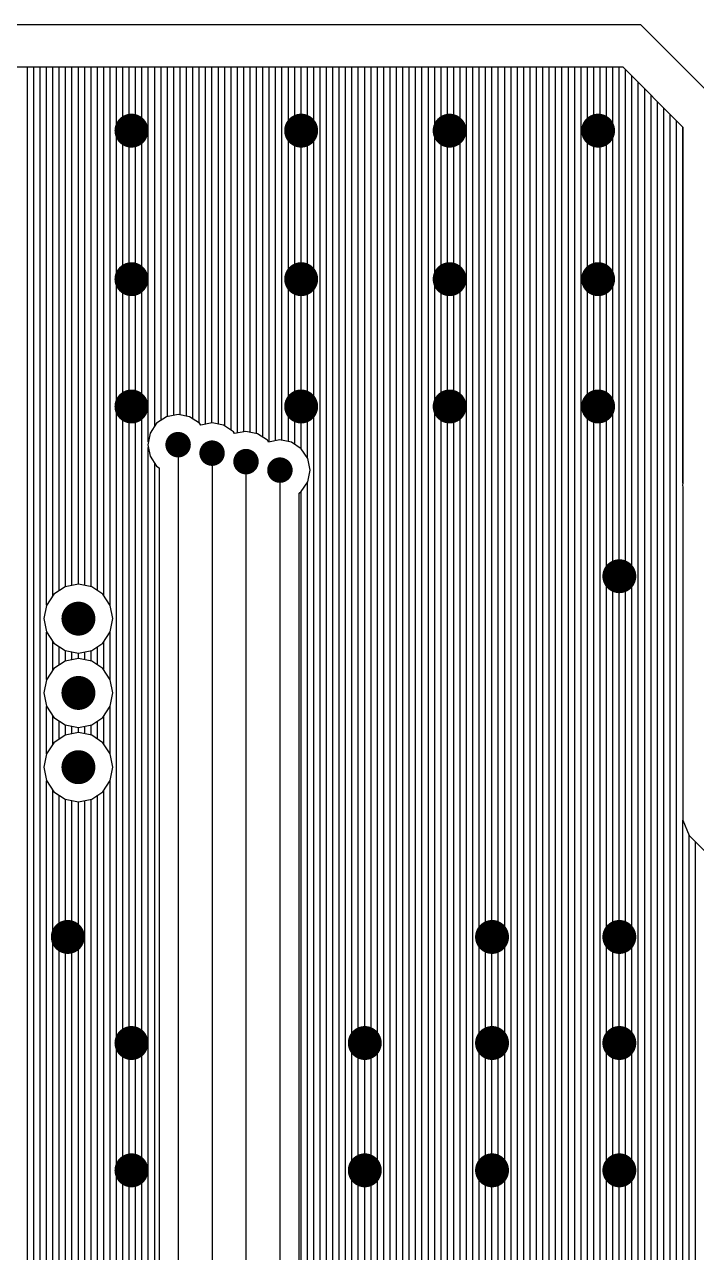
# Model space of a CAD drawing. Extents: x 295 to 953, y 10 to 290.
# Drawn here: x 771.9 to 805.1, y 162.4 to 223 of the extents above; entities that cross this region are included whole.
import ezdxf

# ---------------------------------------------------------------- set-up
doc = ezdxf.new("R2010")
doc.units = 0
doc.header["$LTSCALE"] = 5
doc.header["$MEASUREMENT"] = 0
doc.layers.get('0').update_dxf_attribs({"linetype": 'CONTINUOUS', "lineweight": 25})
doc.layers.add('DV-INT-A3_BOT', color=7, linetype='CONTINUOUS')

msp = doc.modelspace()

# ---------------------------------------------------------------- linework, layer by layer
for points, const_width in [([(777.629, 217.792, -1), (776.79, 217.792, -1)], 0.838), ([(786.011, 217.792, -1), (785.172, 217.792, -1)], 0.838), ([(793.345, 217.792, -1), (792.507, 217.792, -1)], 0.838), ([(800.679, 217.792, -1), (799.841, 217.792, -1)], 0.838), ([(777.629, 210.458, -1), (776.79, 210.458, -1)], 0.838), ([(786.011, 210.458, -1), (785.172, 210.458, -1)], 0.838), ([(793.345, 210.458, -1), (792.507, 210.458, -1)], 0.838), ([(800.679, 210.458, -1), (799.841, 210.458, -1)], 0.838), ([(777.629, 204.171, -1), (776.79, 204.171, -1)], 0.838), ([(786.011, 204.171, -1), (785.172, 204.171, -1)], 0.838), ([(793.345, 204.171, -1), (792.507, 204.171, -1)], 0.838), ([(800.679, 204.171, -1), (799.841, 204.171, -1)], 0.838), ([(779.829, 202.285, -1), (779.2, 202.285, -1)], 0.629), ([(781.505, 201.866, -1), (780.877, 201.866, -1)], 0.629), ([(783.182, 201.447, -1), (782.553, 201.447, -1)], 0.629), ([(784.858, 201.028, -1), (784.229, 201.028, -1)], 0.629), ([(801.727, 195.789, -1), (800.889, 195.789, -1)], 0.838), ([(775.009, 193.694, -1), (774.171, 193.694, -1)], 0.838), ([(775.009, 190.026, -1), (774.171, 190.026, -1)], 0.838), ([(775.009, 186.359, -1), (774.171, 186.359, -1)], 0.838), ([(774.485, 177.977, -1), (773.647, 177.977, -1)], 0.838), ([(795.44, 177.977, -1), (794.602, 177.977, -1)], 0.838), ([(801.727, 177.977, -1), (800.889, 177.977, -1)], 0.838), ([(777.629, 172.739, -1), (776.79, 172.739, -1)], 0.838), ([(789.154, 172.739, -1), (788.316, 172.739, -1)], 0.838), ([(795.44, 172.739, -1), (794.602, 172.739, -1)], 0.838), ([(801.727, 172.739, -1), (800.889, 172.739, -1)], 0.838), ([(777.629, 166.452, -1), (776.79, 166.452, -1)], 0.838), ([(789.154, 166.452, -1), (788.316, 166.452, -1)], 0.838), ([(795.44, 166.452, -1), (794.602, 166.452, -1)], 0.838), ([(801.727, 166.452, -1), (800.889, 166.452, -1)], 0.838)]:
    msp.add_lwpolyline(points, format="xyb", close=True, dxfattribs=dict(const_width=const_width))
at = {"layer": 'DV-INT-A3_BOT'}
for p, q in [((537.799, 223.031), (802.355, 223.031)), ((802.355, 223.031), (806.546, 218.84)), ((768.827, 220.935), (801.484, 220.935)), ((772.071, 136.382), (772.071, 220.935)), ((772.386, 136.382), (772.386, 220.935)), ((772.7, 136.382), (772.7, 220.935)), ((773.014, 194.356), (773.014, 220.935)), ((773.329, 194.825), (773.329, 220.935)), ((773.643, 195.077), (773.643, 220.935)), ((773.957, 195.274), (773.957, 220.935)), ((774.272, 195.336), (774.272, 220.935)), ((774.586, 195.399), (774.586, 220.935)), ((774.9, 195.336), (774.9, 220.935)), ((775.215, 195.274), (775.215, 220.935)), ((775.529, 195.077), (775.529, 220.935)), ((775.843, 194.829), (775.843, 220.935)), ((776.157, 194.356), (776.157, 220.935)), ((776.472, 149.353), (776.472, 220.935)), ((776.786, 149.562), (776.786, 220.935)), ((777.1, 149.65), (777.1, 220.935)), ((777.415, 149.713), (777.415, 220.935)), ((777.729, 149.65), (777.729, 220.935)), ((778.043, 202.428), (778.043, 220.935)), ((778.358, 203.199), (778.358, 220.935)), ((778.672, 203.488), (778.672, 220.935)), ((778.986, 203.672), (778.986, 220.935)), ((779.301, 203.735), (779.301, 220.935)), ((779.615, 203.756), (779.615, 220.935)), ((779.929, 203.693), (779.929, 220.935)), ((780.244, 203.559), (780.244, 220.935)), ((780.558, 203.345), (780.558, 220.935)), ((780.872, 203.295), (780.872, 220.935)), ((781.187, 203.358), (781.187, 220.935)), ((781.501, 203.295), (781.501, 220.935)), ((781.815, 203.207), (781.815, 220.935)), ((782.13, 202.998), (782.13, 220.935)), ((782.444, 202.855), (782.444, 220.935)), ((782.758, 202.918), (782.758, 220.935)), ((783.073, 202.897), (783.073, 220.935)), ((783.387, 202.834), (783.387, 220.935)), ((783.701, 202.65), (783.701, 220.935)), ((784.016, 202.415), (784.016, 220.935)), ((784.33, 202.478), (784.33, 220.935)), ((784.644, 202.499), (784.644, 220.935)), ((784.959, 202.436), (784.959, 220.935)), ((785.273, 202.302), (785.273, 220.935)), ((785.587, 202.088), (785.587, 220.935)), ((785.902, 201.627), (785.902, 220.935)), ((786.216, 133.658), (786.216, 220.935)), ((786.53, 133.658), (786.53, 220.935)), ((786.845, 133.775), (786.845, 220.935)), ((787.159, 133.989), (787.159, 220.935)), ((787.473, 134.123), (787.473, 220.935)), ((787.788, 134.186), (787.788, 220.935)), ((788.102, 134.165), (788.102, 220.935)), ((788.416, 134.102), (788.416, 220.935)), ((788.73, 133.917), (788.73, 220.935)), ((789.045, 133.628), (789.045, 220.935)), ((789.359, 132.857), (789.359, 220.935)), ((789.673, 126.721), (789.673, 220.935)), ((789.988, 126.348), (789.988, 220.935)), ((790.302, 111.94), (790.302, 220.935)), ((790.616, 111.625), (790.616, 220.935)), ((790.931, 111.445), (790.931, 220.935)), ((791.245, 111.445), (791.245, 220.935)), ((791.559, 111.445), (791.559, 220.935)), ((791.874, 111.445), (791.874, 220.935)), ((792.188, 111.445), (792.188, 220.935)), ((792.502, 111.445), (792.502, 220.935)), ((792.817, 111.445), (792.817, 220.935)), ((793.131, 111.445), (793.131, 220.935)), ((793.445, 111.445), (793.445, 220.935)), ((793.76, 130.954), (793.76, 220.935)), ((794.074, 140.858), (794.074, 220.935)), ((794.388, 144.592), (794.388, 220.935)), ((794.703, 145.363), (794.703, 220.935)), ((795.017, 145.652), (795.017, 220.935)), ((795.331, 145.837), (795.331, 220.935)), ((795.646, 145.899), (795.646, 220.935)), ((795.96, 145.92), (795.96, 220.935)), ((796.274, 145.858), (796.274, 220.935)), ((796.589, 145.723), (796.589, 220.935)), ((796.903, 145.82), (796.903, 220.935)), ((797.217, 145.966), (797.217, 220.935)), ((797.532, 146.008), (797.532, 220.935)), ((797.846, 146.008), (797.846, 220.935)), ((798.16, 146.008), (798.16, 220.935)), ((798.475, 146.008), (798.475, 220.935)), ((798.789, 145.946), (798.789, 220.935)), ((799.103, 145.749), (799.103, 220.935)), ((799.418, 145.363), (799.418, 220.935)), ((799.732, 145.363), (799.732, 220.935)), ((800.046, 145.652), (800.046, 220.935)), ((800.361, 145.837), (800.361, 220.935)), ((800.675, 145.899), (800.675, 220.935)), ((800.989, 145.92), (800.989, 220.935)), ((801.303, 145.858), (801.303, 220.935)), ((801.484, 220.935), (804.451, 217.968)), ((801.618, 145.723), (801.618, 220.797)), ((801.932, 145.51), (801.932, 220.482)), ((802.246, 145.049), (802.246, 220.168)), ((802.561, 111.445), (802.561, 219.854)), ((802.875, 111.445), (802.875, 219.539)), ((803.189, 111.445), (803.189, 219.225)), ((803.504, 111.445), (803.504, 218.911)), ((803.818, 111.445), (803.818, 218.597)), ((804.132, 111.445), (804.132, 218.282)), ((804.447, 200.387), (804.447, 217.968)), ((804.451, 217.968), (804.451, 200.491)), ((779.514, 203.777), (778.94, 203.664)), ((780.084, 203.664), (779.514, 203.777)), ((778.454, 203.341), (778.131, 202.855)), ((778.94, 203.664), (778.454, 203.341)), ((780.571, 203.341), (780.084, 203.664)), ((780.629, 203.249), (780.571, 203.341)), ((781.191, 203.358), (780.629, 203.249)), ((781.761, 203.245), (781.191, 203.358)), ((782.247, 202.922), (781.761, 203.245)), ((778.131, 202.855), (778.018, 202.285)), ((782.306, 202.83), (782.247, 202.922)), ((782.867, 202.939), (782.306, 202.83)), ((783.437, 202.826), (782.867, 202.939)), ((783.923, 202.503), (783.437, 202.826)), ((784.544, 202.52), (783.982, 202.411)), ((785.114, 202.407), (784.544, 202.52)), ((778.018, 202.285), (778.131, 201.711)), ((778.043, 149.562), (778.043, 202.138)), ((779.514, 202.285), (779.514, 135.648)), ((783.982, 202.411), (783.923, 202.503)), ((785.6, 202.084), (785.114, 202.407)), ((785.923, 201.598), (785.6, 202.084)), ((778.131, 201.711), (778.454, 201.225)), ((778.358, 149.353), (778.358, 201.367)), ((781.191, 201.866), (781.191, 136.486)), ((782.867, 201.447), (782.867, 137.325)), ((786.036, 201.028), (785.923, 201.598)), ((778.454, 201.225), (778.571, 201.149)), ((778.571, 201.149), (778.571, 149.135)), ((784.544, 201.028), (784.544, 138.582)), ((785.923, 200.454), (786.036, 201.028)), ((785.6, 199.968), (785.923, 200.454)), ((785.902, 139.181), (785.902, 200.424)), ((804.447, 200.387), (804.43, 200.286)), ((804.43, 200.286), (804.447, 200.181)), ((804.451, 200.491), (804.447, 200.387)), ((804.447, 200.181), (804.447, 183.748)), ((785.487, 199.892), (785.6, 199.968)), ((785.487, 139.714), (785.487, 199.892)), ((785.587, 139.642), (785.587, 199.963)), ((773.932, 195.269), (773.379, 194.901)), ((774.59, 195.399), (773.932, 195.269)), ((775.244, 195.269), (774.59, 195.399)), ((775.797, 194.901), (775.244, 195.269)), ((773.379, 194.901), (773.01, 194.347)), ((776.166, 194.347), (775.797, 194.901)), ((773.01, 194.347), (772.88, 193.694)), ((776.296, 193.694), (776.166, 194.347)), ((772.88, 193.694), (773.01, 193.036)), ((776.166, 193.036), (776.296, 193.694)), ((773.01, 193.036), (773.379, 192.482)), ((773.014, 190.689), (773.014, 193.027)), ((775.797, 192.482), (776.166, 193.036)), ((776.157, 190.689), (776.157, 193.027)), ((773.329, 191.158), (773.329, 192.558)), ((773.379, 192.482), (773.932, 192.114)), ((773.643, 191.409), (773.643, 192.306)), ((775.244, 192.114), (775.797, 192.482)), ((775.529, 191.409), (775.529, 192.306)), ((775.843, 191.162), (775.843, 192.554)), ((773.932, 191.602), (773.379, 191.233)), ((773.932, 192.114), (774.59, 191.984)), ((774.59, 191.732), (773.932, 191.602)), ((773.957, 191.606), (773.957, 192.109)), ((774.272, 191.669), (774.272, 192.047)), ((774.586, 191.732), (774.586, 191.984)), ((774.59, 191.984), (775.244, 192.114)), ((775.244, 191.602), (774.59, 191.732)), ((774.9, 191.669), (774.9, 192.047)), ((775.215, 191.606), (775.215, 192.109)), ((775.797, 191.233), (775.244, 191.602)), ((773.379, 191.233), (773.01, 190.68)), ((776.166, 190.68), (775.797, 191.233)), ((773.01, 190.68), (772.88, 190.026)), ((776.296, 190.026), (776.166, 190.68)), ((772.88, 190.026), (773.01, 189.368)), ((776.166, 189.368), (776.296, 190.026)), ((773.01, 189.368), (773.379, 188.815)), ((773.014, 187.022), (773.014, 189.36)), ((775.797, 188.815), (776.166, 189.368)), ((776.157, 187.022), (776.157, 189.36)), ((773.329, 187.491), (773.329, 188.891)), ((773.379, 188.815), (773.932, 188.446)), ((773.643, 187.742), (773.643, 188.639)), ((775.244, 188.446), (775.797, 188.815)), ((775.529, 187.742), (775.529, 188.639)), ((775.843, 187.495), (775.843, 188.887)), ((773.932, 188.446), (774.59, 188.317)), ((774.59, 188.065), (773.932, 187.935)), ((773.957, 187.939), (773.957, 188.442)), ((774.272, 188.002), (774.272, 188.379)), ((774.586, 188.065), (774.586, 188.317)), ((774.59, 188.317), (775.244, 188.446)), ((775.244, 187.935), (774.59, 188.065)), ((774.9, 188.002), (774.9, 188.379)), ((775.215, 187.939), (775.215, 188.442)), ((773.379, 187.566), (773.01, 187.013)), ((773.932, 187.935), (773.379, 187.566)), ((775.797, 187.566), (775.244, 187.935)), ((776.166, 187.013), (775.797, 187.566)), ((773.01, 187.013), (772.88, 186.359)), ((776.296, 186.359), (776.166, 187.013)), ((772.88, 186.359), (773.01, 185.701)), ((776.166, 185.701), (776.296, 186.359)), ((773.01, 185.701), (773.379, 185.148)), ((773.014, 136.382), (773.014, 185.693)), ((775.797, 185.148), (776.166, 185.701)), ((776.157, 148.976), (776.157, 185.693)), ((773.329, 136.382), (773.329, 185.224)), ((773.379, 185.148), (773.932, 184.779)), ((773.643, 136.382), (773.643, 184.972)), ((775.244, 184.779), (775.797, 185.148)), ((775.529, 136.214), (775.529, 184.972)), ((775.843, 135.912), (775.843, 185.219)), ((773.932, 184.779), (774.59, 184.649)), ((773.957, 136.382), (773.957, 184.775)), ((774.272, 136.382), (774.272, 184.712)), ((774.586, 136.382), (774.586, 184.649)), ((774.59, 184.649), (775.244, 184.779)), ((774.9, 136.382), (774.9, 184.712)), ((775.215, 136.344), (775.215, 184.775)), ((804.447, 111.445), (804.447, 183.748)), ((804.447, 183.748), (804.761, 182.99)), ((804.761, 111.445), (804.761, 182.99)), ((804.761, 182.99), (806.32, 181.431)), ((805.075, 111.445), (805.075, 182.675))]:
    msp.add_line(p, q, dxfattribs=at)

doc.saveas('drawing.dxf')
